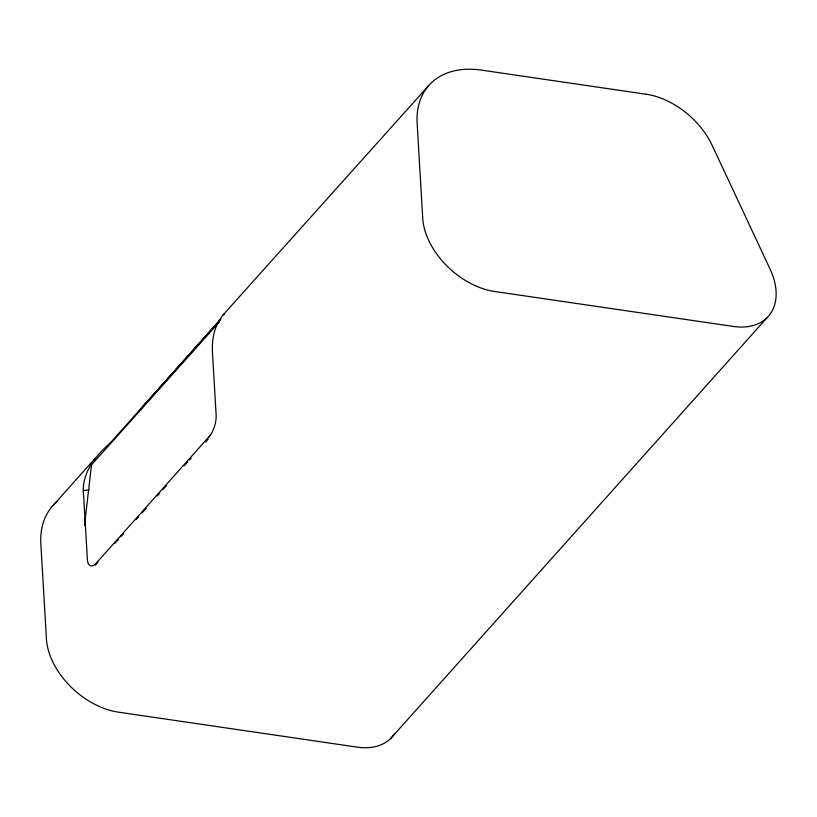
<?xml version="1.0" encoding="UTF-8"?>
<svg xmlns="http://www.w3.org/2000/svg" width="817" height="817" viewBox="0 0 817 817"><rect width="100%" height="100%" fill="white"/><g stroke="black" fill="none" stroke-linecap="round" stroke-linejoin="round"><path stroke-width="1.23" d="M84.488 525.566L91.524 464.822L219.507 321.755M224.604 314.392C225.563 311.655 221.182 317.129 221.09 317.803C213.87 327.617 211.838 340.27 212.44 352.198L216.158 415.332A16.636 6.914 -71.6 0 1 210.694 434.736L208.549 437.595M110.622 442.64C95.058 456.172 80.638 473.962 83.661 496.164L87.378 559.298A16.636 6.914 -71.6 0 0 96.498 562.862L210.173 435.43M140.412 409.235L220.713 319.181L109.427 443.937M52.012 506.673L95.15 458.317M222.949 315.066L428.312 86.01M141.658 407.897L218.639 321.878M95.395 565.15L97.938 562.3M114.891 543.356L118.281 539.567M120.824 536.718L123.367 533.879M136.071 519.663L138.614 516.824M142.005 513.035L146.243 508.297M157.262 495.98L159.805 493.141M163.196 489.352L166.586 485.564M184.387 465.659L187.777 461.871M189.473 459.981L191.168 458.082M205.578 441.977L208.121 439.127M390.73 738.425L767.03 317.762M394.774 733.421A66.248 43.495 41.8 0 1 357.223 747.136L118.23 712.128A66.248 43.495 41.8 0 1 46.426 638.965L40.85 544.02A100.195 65.779 41.8 0 1 57.353 501.424M83.211 490.557A100.195 65.779 41.8 0 1 89.094 489.986M646.308 94.261L481.519 70.129A100.195 65.779 41.8 0 0 417.15 123.357L422.726 218.292A66.248 43.495 41.8 0 0 494.53 291.465L733.523 326.463A66.248 43.495 41.8 0 0 770.114 269.171L712.148 145.334A66.248 43.495 41.8 0 0 646.308 94.261"/></g></svg>
